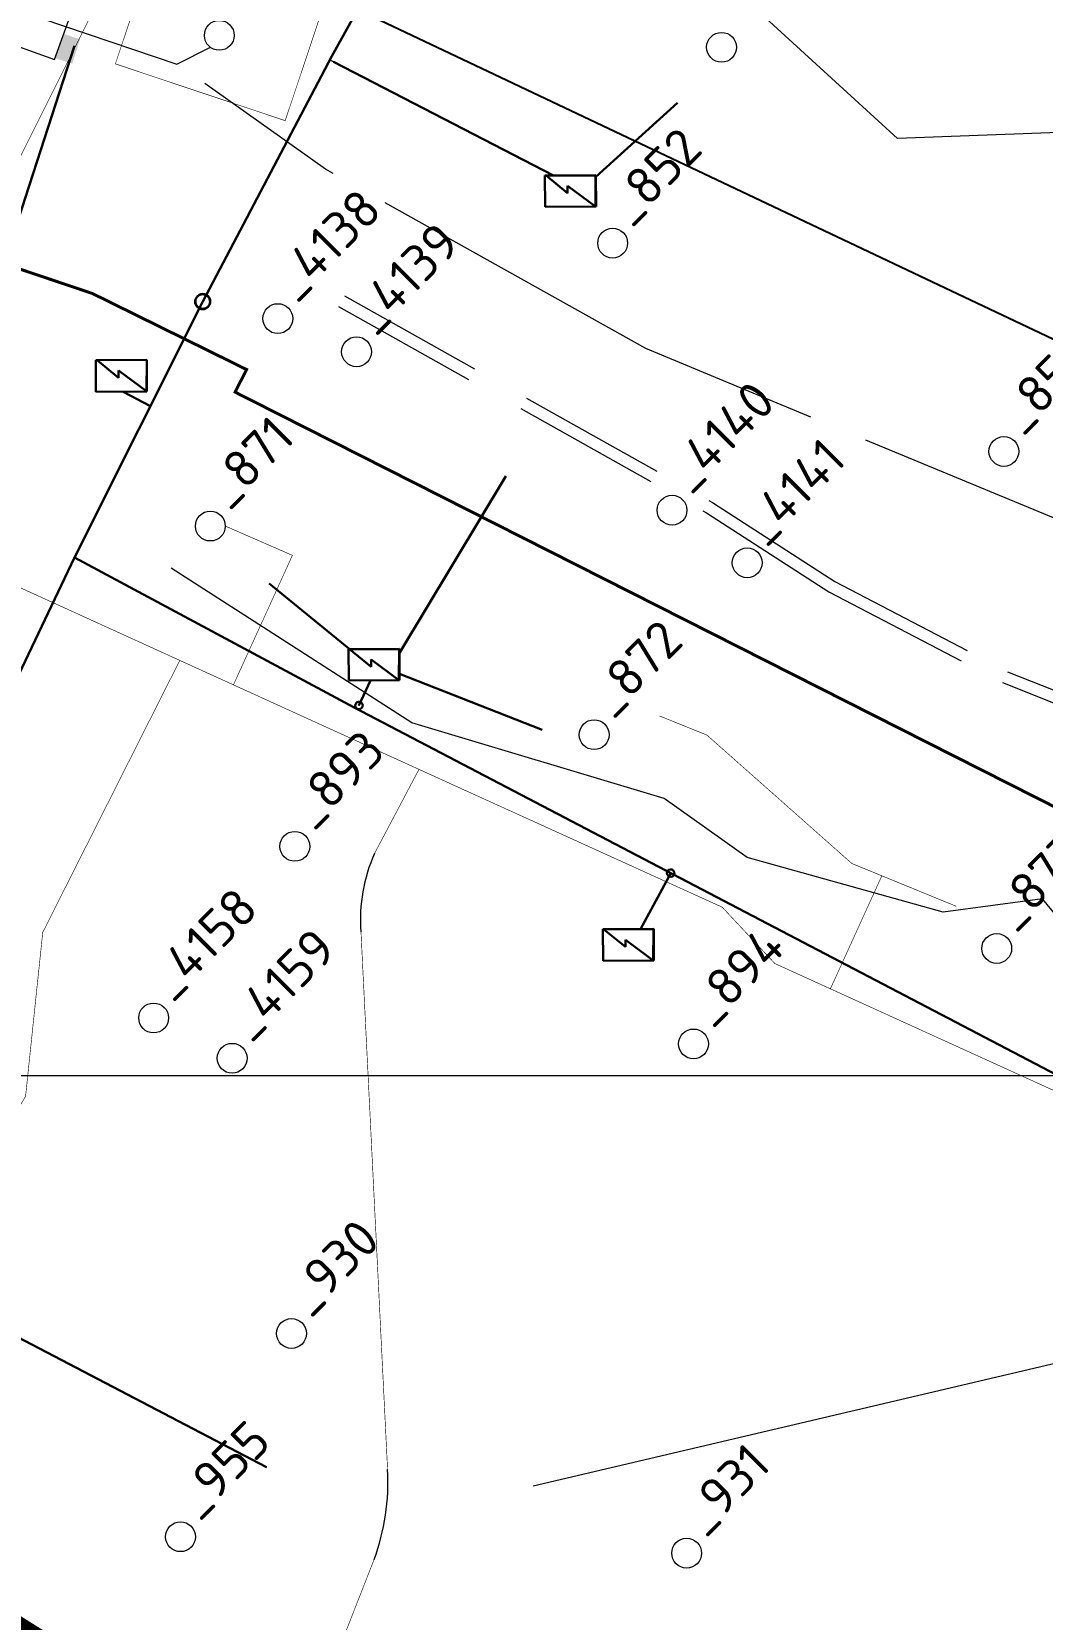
# Model space of a CAD drawing. Header units: millimetres. Extents: x 519 to 9564855, y -810 to 5021775.
# Drawn here: x 9525201 to 9525539, y 5000818 to 5001350 of the extents above; entities that cross this region are included whole.
import ezdxf

# ---------------------------------------------------------------- set-up
doc = ezdxf.new("R2010")
doc.units = ezdxf.units.MM
doc.header["$LTSCALE"] = 2
doc.header["$MEASUREMENT"] = 0
for name, pattern in [('1', [0]), ('92051501$0$GROUND1', [60, 50, -10]), ('92051501$0$GROUND2', [35, 25, -10])]:
    doc.linetypes.add(name, pattern=pattern)
for name, color, linetype in [('Existing roads', 41, 'Continuous'), ('GRID_PULKOVO', 7, 'Continuous'), ('OilColl&Flowlines', 3, 'Continuous'), ('OLD WELLS(dr.bfr2000)', 24, 'Continuous'), ('ROAD_FIELD', 255, '92051501$0$GROUND2'), ('ROAD_GROUND', 9, 'Continuous'), ('Скважины на 2013 год.', 21, '1')]:
    doc.layers.add(name, color=color, linetype=linetype)
for name, color, linetype, lineweight in [('WELLS(drilled after 2000y)', 6, 'Continuous', 40), ('Новый водовод', 5, 'g_122_vpr', 30), ('СНГ_трубопроводы', 244, 'Continuous', 50), ('Электро', 1, 'Continuous', 30), ('Электроснаб', 1, 'Continuous', 18), ('Электроснабжене', 1, 'Continuous', 18)]:
    doc.layers.add(name, color=color, linetype=linetype, lineweight=lineweight)
doc.styles.add('Elect', font='isocpeur.ttf')
doc.styles.add('Line_GUGK', font='')
doc.styles.get('Line_GUGK').set_extended_font_data('Bm431', italic=True)
doc.linetypes.add('g_122_vpr', pattern='A,2,-2,3,-0.6,["Впр",Line_GUGK,S=2,R=0,X=0,Y=-1],-6.4,3,-2,8,-2,8,-2,6', length=45)

msp = doc.modelspace()

# ---------------------------------------------------------------- hatches: boundary and pattern name
at = {"layer": 'Электро', "ltscale": 0.5}
msp.add_hatch(color=256, dxfattribs=at).paths.add_polyline_path([(9525208.47051, 5001340.83322), (9525214.09289, 5001339.00717), (9525216.75502, 5001347.20381), (9525211.13265, 5001349.02987)])
at = {"layer": 'Электроснаб', "linetype": 'ByBlock', "lineweight": 0, "ltscale": 0.5}
msp.add_hatch(color=1, dxfattribs=at).paths.add_polyline_path([(9525208.47051, 5001340.83322), (9525214.09289, 5001339.00717), (9525216.75502, 5001347.20381), (9525211.13265, 5001349.02987)])
at = {"layer": 'Электроснабжене', "linetype": 'ByBlock', "lineweight": 0, "ltscale": 0.5}
msp.add_hatch(color=1, dxfattribs=at).paths.add_polyline_path([(9525208.47051, 5001340.83322), (9525214.09289, 5001339.00717), (9525216.75502, 5001347.20381), (9525211.13265, 5001349.02987)])

# ---------------------------------------------------------------- linework, layer by layer
at = {"layer": 'Existing roads', "linetype": 'ByBlock', "lineweight": 0, "const_width": 6, "flags": 128}
msp.add_lwpolyline([(9525055.21178, 5000904.13582), (9525516.29964, 5000615.17589)], dxfattribs=at)
at = {"layer": 'GRID_PULKOVO', "lineweight": 0}
msp.add_line((9519000, 5001000), (9533000, 5001000), dxfattribs=at)
at = {"layer": 'OilColl&Flowlines', "linetype": '92051501$0$GROUND2', "lineweight": -2, "ltscale": 50}
msp.add_line((9525169.0343, 5001423.92531, 0.92382), (9525568.0041, 5001234.7632, -24.9776), dxfattribs=at)
at = {"layer": 'OilColl&Flowlines', "color": 3, "linetype": 'ByBlock', "lineweight": 0, "ltscale": 5}
for p, q in [((9525102.75181, 5001388.30906), (9525249.14352, 5001338.86925)), ((9525249.14352, 5001338.86925), (9525260.40631, 5001344.49527))]:
    msp.add_line(p, q, dxfattribs=at)
at = {"layer": 'OilColl&Flowlines', "lineweight": 0}
msp.add_lwpolyline([(9525889.39595, 5001127.51579), (9525858.04301, 5001142.44579), (9525740.19884, 5000949.80272), (9525368.56152, 5000862.39631)], dxfattribs=at)
at = {"layer": 'OLD WELLS(dr.bfr2000)', "linetype": 'ByBlock', "lineweight": 0, "ltscale": 5, "const_width": 0.2}
msp.add_lwpolyline([(9525241.26655, 5001376.88602), (9525298.16854, 5001357.85544), (9525285.4815, 5001319.92078), (9525228.5795, 5001338.95135), (9525241.26655, 5001376.88602)], dxfattribs=at)
at = {"layer": 'OLD WELLS(dr.bfr2000)', "lineweight": 0}
for centre in [(9525263.4, 5001348.5), (9525431.7, 5001344.5), (9525395.2, 5001278.9), (9525283, 5001253.6), (9525309.4, 5001242.5), (9525526.3, 5001209.1), (9525415.1, 5001189.4), (9525260.4, 5001184.1), (9525440.3, 5001171.8), (9525389, 5001114.2), (9525288.7, 5001076.8), (9525523.9, 5001042.6), (9525241.4, 5001019.3), (9525422.3, 5001010.6), (9525267.7, 5001005.8), (9525287.6, 5000913.6), (9525250.4, 5000845.5), (9525420, 5000840)]:
    msp.add_circle(centre, 5, dxfattribs=at)
at = {"layer": 'ROAD_FIELD', "linetype": '92051501$0$GROUND1', "lineweight": 0}
for points in [[(9525797.437, 5001176.855), (9525723.119, 5001225.7282), (9525596.3918, 5001286.72991), (9525547.71912, 5001316.09848), (9525490.637, 5001313.955), (9525441.26324, 5001359.03665), (9525316.42078, 5001424.37146)], [(9525696.49238, 5001131.62698), (9525638.63614, 5001163.74889), (9525572.437, 5001174.555), (9525406.29264, 5001243.59477), (9525298.937, 5001303.655), (9525258.58431, 5001332.36305)], [(9526294.637, 5000645.555), (9526241.32291, 5000676.54365), (9526074.59125, 5000752.18536), (9525766.59049, 5000910.62261), (9525721.737, 5000942.855), (9525641.537, 5000988.155), (9525612.66099, 5001000.79967), (9525585.737, 5001011.755), (9525569.31734, 5001022.58524), (9525539.237, 5001059.255), (9525505.90881, 5001054.71553), (9525440.237, 5001073.055), (9525412.437, 5001092.855), (9525327.937, 5001118.155), (9525247.237, 5001169.955)]]:
    msp.add_lwpolyline(points, dxfattribs=at)
at = {"layer": 'ROAD_GROUND', "linetype": '92051501$0$GROUND2', "lineweight": 0}
for points in [[(9525303.34732, 5001257.69501), (9525426.637, 5001188.555), (9525467.637, 5001162.055), (9525525.837, 5001131.655), (9525576.237, 5001111.555), (9525593.437, 5001099.255), (9525613.137, 5001085.855), (9525639.337, 5001071.755), (9525758.137, 5001004.355), (9525787.83929, 5000991.23603), (9525806.537, 5000982.455), (9525839.737, 5000967.955), (9526102.537, 5000832.555)], [(9525305.30384, 5001261.18386), (9525428.70294, 5001191.98248), (9525469.65292, 5001165.51481), (9525527.50817, 5001135.29489), (9525578.16924, 5001115.09077), (9525595.72553, 5001102.53598), (9525615.21522, 5001089.27904), (9525641.27195, 5001075.25614), (9525759.93647, 5001007.933), (9525789.49774, 5000994.87631), (9525808.18796, 5000986.09881), (9525841.45525, 5000971.56942), (9526104.36902, 5000836.1108)]]:
    msp.add_lwpolyline(points, dxfattribs=at)
at = {"layer": 'WELLS(drilled after 2000y)', "color": 6, "linetype": 'ByBlock', "lineweight": 0, "ltscale": 5, "const_width": 0.2}
msp.add_lwpolyline([(9525000, 5000985.08316), (9525129.97404, 5001193.83582), (9525129.97404, 5001193.83582), (9525340.44892, 5001097.97144), (9525431.91157, 5001056.42043), (9525449.5737, 5001037.52868), (9525675.67765, 5000934.6278), (9525677.27178, 5000933.90294), (9525744.09051, 5000863.14664), (9526124.34331, 5000689.43657), (9526177.94203, 5000632.05907), (9526370.8544, 5000530.5347)], dxfattribs=at)
at = {"layer": 'WELLS(drilled after 2000y)', "color": 6, "linetype": 'ByBlock', "lineweight": 0, "ltscale": 50, "const_width": 0.2}
for points in [[(9525265.4, 5001184.1), (9525287.90146, 5001174.29634), (9525268.13875, 5001130.90635)], [(9525144.93458, 5000900.46316), (9525198.49058, 5000993.09134), (9525204.24745, 5001048.00357), (9525250.16334, 5001139.09355)], [(9525410.89868, 5001120.49115), (9525426.78389, 5001114.08383), (9525475.35024, 5001071.05363), (9525510.36614, 5001056.69938)], [(9525315.42062, 5001074.42125), (9525330.31027, 5001102.58927)], [(9525485.40242, 5001066.93289), (9525468.16899, 5001029.06589)], [(9525319.78716, 5000868.01315), (9525310.70878, 5001051.56686)], [(9525280.7, 5000749.7), (9525315.26818, 5000837.87213)]]:
    msp.add_lwpolyline(points, dxfattribs=at)
at = {"layer": 'WELLS(drilled after 2000y)', "color": 6, "linetype": 'ByBlock', "lineweight": 0, "ltscale": 50}
for centre, radius, start, end in [((9525363.93712, 5001052.50582), 53.23662, 155.6907914, 184.6523554), ((9525244.79423, 5000863.84741), 75.10854, 339.7671286, 3.1794223)]:
    msp.add_arc(centre, radius, start, end, dxfattribs=at)
at = {"layer": 'Новый водовод', "color": 5, "lineweight": 0, "const_width": 1}
msp.add_lwpolyline([(9524668.31995, 5001438.22292), (9524723.14309, 5001421.77927), (9524738.96758, 5001424.3608), (9525220.87228, 5001262.01961), (9525272.52957, 5001236.55081), (9525268.71005, 5001228.97134), (9525764.67358, 5000977.96715), (9525780.29327, 5000980.06274), (9526277.47282, 5000721.95614)], dxfattribs=at)
at = {"layer": 'Скважины на 2013 год.', "color": 0, "linetype": 'ByBlock', "lineweight": 0}
msp.add_lwpolyline([(9525132.89631, 5001367.54369), (9525208.15509, 5001340.41223), (9525228.50369, 5001396.85631), (9525153.24491, 5001423.98777)], close=True, dxfattribs=at)
at = {"layer": 'СНГ_трубопроводы', "color": 3, "linetype": 'ByBlock', "lineweight": 0, "ltscale": 5, "const_width": 0.2}
msp.add_lwpolyline([(9525447.66885, 5001809.29302), (9525046.95147, 5001008.63219), (9524982.13208, 5000985.28045), (9524803.55085, 5000460.65023)], dxfattribs=at)
at = {"layer": 'Электро', "ltscale": 0.5}
for p, q in [((9525322.93494, 5001380.87044, 0), (9525301.11007, 5001341.53457, 0)), ((9525186.826, 5001258.56581, 0), (9525214.89424, 5001344.95098, 0)), ((9525301.11007, 5001341.53457, 0), (9525257.87482, 5001259.38806, 0)), ((9525301.71468, 5001339.64302, 0), (9525375.43014, 5001301.51337, 0)), ((9525257.87482, 5001259.38806, 0), (9525214.86677, 5001173.51837, 0)), ((9525214.86677, 5001173.51837, 0), (9525113.3422, 5000961.58187, 0)), ((9525214.86677, 5001173.51837, 0), (9525308.60155, 5001123.286, 0)), ((9525308.60155, 5001123.286, 0), (9525577.01648, 5000982.96469, 0))]:
    msp.add_line(p, q, dxfattribs=at)
at = {"layer": 'Электро'}
for p, q in [((9525416.89888, 5001325.92137, 0), (9525389.58449, 5001301.05993, 0)), ((9525372.53216, 5001301.59349, 0), (9525389.58059, 5001301.69782, 0)), ((9525372.59686, 5001291.02113, 0), (9525372.53216, 5001301.59349, 0)), ((9525389.48333, 5001301.59937, 0), (9525372.88774, 5001301.49781, 0)), ((9525372.88774, 5001301.49781, 0), (9525380.09951, 5001295.67057, 0)), ((9525389.40964, 5001291.15691, 0), (9525389.48333, 5001301.59937, 0)), ((9525389.58059, 5001301.69782, 0), (9525389.64529, 5001291.12547, 0)), ((9525380.09951, 5001295.67057, 0), (9525380.08498, 5001298.04581, 0)), ((9525380.08498, 5001298.04581, 0), (9525389.40964, 5001291.15691, 0)), ((9525389.64529, 5001291.12547, 0), (9525372.59686, 5001291.02113, 0)), ((9525222.01657, 5001239.63588, 0), (9525239.065, 5001239.74021, 0)), ((9525222.08127, 5001229.06353, 0), (9525222.01657, 5001239.63588, 0)), ((9525239.065, 5001239.74021, 0), (9525222.4694, 5001239.63865, 0)), ((9525222.4694, 5001239.63865, 0), (9525229.68118, 5001233.81142, 0)), ((9525229.68118, 5001233.81142, 0), (9525229.66664, 5001236.18665, 0)), ((9525229.66664, 5001236.18665, 0), (9525238.99131, 5001229.29775, 0)), ((9525238.99131, 5001229.29775, 0), (9525239.065, 5001239.74021, 0)), ((9525239.065, 5001239.74021, 0), (9525239.1297, 5001229.16786, 0)), ((9525239.1297, 5001229.16786, 0), (9525222.08127, 5001229.06353, 0)), ((9525240.29833, 5001224.29532, 0), (9525231.15919, 5001229.11908, 0)), ((9525359.45757, 5001200.78398, 0), (9525323.6626, 5001141.3941, 0)), ((9525280.11118, 5001164.8618, 0), (9525308.03312, 5001142.03081, 0)), ((9525306.72208, 5001142.89852, 0), (9525323.77051, 5001143.00286, 0)), ((9525306.78678, 5001132.32617, 0), (9525306.72208, 5001142.89852, 0)), ((9525323.67326, 5001142.90441, 0), (9525307.07766, 5001142.80284, 0)), ((9525307.07766, 5001142.80284, 0), (9525314.28944, 5001136.97561, 0)), ((9525323.59957, 5001132.46194, 0), (9525323.67326, 5001142.90441, 0)), ((9525323.77051, 5001143.00286, 0), (9525323.83521, 5001132.4305, 0)), ((9525314.28944, 5001136.97561, 0), (9525314.2749, 5001139.35084, 0)), ((9525314.2749, 5001139.35084, 0), (9525323.59957, 5001132.46194, 0)), ((9525323.83521, 5001132.4305, 0), (9525306.78678, 5001132.32617, 0)), ((9525310.20163, 5001123.99429, 0), (9525314.10783, 5001132.37097, 0)), ((9525371.59717, 5001115.82477, 0), (9525323.82175, 5001134.62998, 0))]:
    msp.add_line(p, q, dxfattribs=at)
at = {"layer": 'Электро', "ltscale": 0.005}
for p, q in [((9525414.64645, 5001067.84811, 0), (9525404.50667, 5001049.023, 0)), ((9525391.93786, 5001049.04393, 0), (9525408.9863, 5001049.14827, 0)), ((9525392.00257, 5001038.47158, 0), (9525391.93786, 5001049.04393, 0)), ((9525408.88904, 5001049.04982, 0), (9525392.29344, 5001048.94825, 0)), ((9525392.29344, 5001048.94825, 0), (9525399.50522, 5001043.12102, 0)), ((9525399.50522, 5001043.12102, 0), (9525399.49069, 5001045.49625, 0)), ((9525399.49069, 5001045.49625, 0), (9525408.81535, 5001038.60736, 0)), ((9525408.81535, 5001038.60736, 0), (9525408.88904, 5001049.04982, 0)), ((9525408.9863, 5001049.14827, 0), (9525409.051, 5001038.57592, 0)), ((9525409.051, 5001038.57592, 0), (9525392.00257, 5001038.47158, 0)), ((9525129.4943, 5000947.08874, 0), (9525279.21327, 5000868.78279, 0))]:
    msp.add_line(p, q, dxfattribs=at)
at = {"layer": 'Электро'}
for centre, start, end in [((9525257.82089, 5001259.24848, 0), 359.9999999, 179.9999999), ((9525257.82089, 5001259.24848, 0), 179.9999999, 359.9999999), ((9525257.87482, 5001259.38806, 0), 359.9979077, 179.9979077), ((9525257.87482, 5001259.38806, 0), 179.9979077, 359.9979077)]:
    msp.add_arc(centre, 2.5, start, end, dxfattribs=at)
at = {"layer": 'Электро', "ltscale": 25}
for centre, start, end in [((9525310.20163, 5001123.99429, 0), 162, 342), ((9525310.20163, 5001123.99429, 0), 342, 162), ((9525414.64645, 5001067.84811, 0), 162, 342), ((9525414.64645, 5001067.84811, 0), 342, 162)]:
    msp.add_arc(centre, 1.25, start, end, dxfattribs=at)
at = {"layer": 'Электроснаб', "color": 1, "linetype": 'ByBlock', "lineweight": 0, "ltscale": 0.5}
for p, q in [((9525322.93494, 5001380.87044, 0), (9525301.11007, 5001341.53457, 0)), ((9525186.826, 5001258.56581, 0), (9525214.89424, 5001344.95098, 0)), ((9525301.11007, 5001341.53457, 0), (9525257.87482, 5001259.38806, 0)), ((9525301.71468, 5001339.64302, 0), (9525375.43014, 5001301.51337, 0)), ((9525257.87482, 5001259.38806, 0), (9525214.86677, 5001173.51837, 0)), ((9525214.86677, 5001173.51837, 0), (9525113.3422, 5000961.58187, 0)), ((9525214.86677, 5001173.51837, 0), (9525308.60155, 5001123.286, 0)), ((9525308.60155, 5001123.286, 0), (9525577.01648, 5000982.96469, 0))]:
    msp.add_line(p, q, dxfattribs=at)
at = {"layer": 'Электроснаб', "color": 1, "linetype": 'ByBlock', "lineweight": 0}
for p, q in [((9525416.89888, 5001325.92137, 0), (9525389.58449, 5001301.05993, 0)), ((9525372.53216, 5001301.59349, 0), (9525389.58059, 5001301.69782, 0)), ((9525372.59686, 5001291.02113, 0), (9525372.53216, 5001301.59349, 0)), ((9525389.48333, 5001301.59937, 0), (9525372.88774, 5001301.49781, 0)), ((9525372.88774, 5001301.49781, 0), (9525380.09951, 5001295.67057, 0)), ((9525389.40964, 5001291.15691, 0), (9525389.48333, 5001301.59937, 0)), ((9525389.58059, 5001301.69782, 0), (9525389.64529, 5001291.12547, 0)), ((9525380.09951, 5001295.67057, 0), (9525380.08498, 5001298.04581, 0)), ((9525380.08498, 5001298.04581, 0), (9525389.40964, 5001291.15691, 0)), ((9525389.64529, 5001291.12547, 0), (9525372.59686, 5001291.02113, 0)), ((9525222.01657, 5001239.63588, 0), (9525239.065, 5001239.74021, 0)), ((9525222.08127, 5001229.06353, 0), (9525222.01657, 5001239.63588, 0)), ((9525239.065, 5001239.74021, 0), (9525222.4694, 5001239.63865, 0)), ((9525222.4694, 5001239.63865, 0), (9525229.68118, 5001233.81142, 0)), ((9525229.68118, 5001233.81142, 0), (9525229.66664, 5001236.18665, 0)), ((9525229.66664, 5001236.18665, 0), (9525238.99131, 5001229.29775, 0)), ((9525238.99131, 5001229.29775, 0), (9525239.065, 5001239.74021, 0)), ((9525239.065, 5001239.74021, 0), (9525239.1297, 5001229.16786, 0)), ((9525239.1297, 5001229.16786, 0), (9525222.08127, 5001229.06353, 0)), ((9525240.29833, 5001224.29532, 0), (9525231.15919, 5001229.11908, 0)), ((9525359.45757, 5001200.78398, 0), (9525323.6626, 5001141.3941, 0)), ((9525280.11118, 5001164.8618, 0), (9525308.03312, 5001142.03081, 0)), ((9525306.72208, 5001142.89852, 0), (9525323.77051, 5001143.00286, 0)), ((9525306.78678, 5001132.32617, 0), (9525306.72208, 5001142.89852, 0)), ((9525323.67326, 5001142.90441, 0), (9525307.07766, 5001142.80284, 0)), ((9525307.07766, 5001142.80284, 0), (9525314.28944, 5001136.97561, 0)), ((9525323.59957, 5001132.46194, 0), (9525323.67326, 5001142.90441, 0)), ((9525323.77051, 5001143.00286, 0), (9525323.83521, 5001132.4305, 0)), ((9525314.28944, 5001136.97561, 0), (9525314.2749, 5001139.35084, 0)), ((9525314.2749, 5001139.35084, 0), (9525323.59957, 5001132.46194, 0)), ((9525323.83521, 5001132.4305, 0), (9525306.78678, 5001132.32617, 0)), ((9525310.20163, 5001123.99429, 0), (9525314.10783, 5001132.37097, 0)), ((9525371.59717, 5001115.82477, 0), (9525323.82175, 5001134.62998, 0))]:
    msp.add_line(p, q, dxfattribs=at)
at = {"layer": 'Электроснаб', "color": 1, "linetype": 'ByBlock', "lineweight": 0, "ltscale": 0.005}
for p, q in [((9525414.64645, 5001067.84811, 0), (9525404.50667, 5001049.023, 0)), ((9525391.93786, 5001049.04393, 0), (9525408.9863, 5001049.14827, 0)), ((9525392.00257, 5001038.47158, 0), (9525391.93786, 5001049.04393, 0)), ((9525408.88904, 5001049.04982, 0), (9525392.29344, 5001048.94825, 0)), ((9525392.29344, 5001048.94825, 0), (9525399.50522, 5001043.12102, 0)), ((9525399.50522, 5001043.12102, 0), (9525399.49069, 5001045.49625, 0)), ((9525399.49069, 5001045.49625, 0), (9525408.81535, 5001038.60736, 0)), ((9525408.81535, 5001038.60736, 0), (9525408.88904, 5001049.04982, 0)), ((9525408.9863, 5001049.14827, 0), (9525409.051, 5001038.57592, 0)), ((9525409.051, 5001038.57592, 0), (9525392.00257, 5001038.47158, 0)), ((9525129.4943, 5000947.08874, 0), (9525279.21327, 5000868.78279, 0))]:
    msp.add_line(p, q, dxfattribs=at)
at = {"layer": 'Электроснаб', "color": 1, "linetype": 'ByBlock', "lineweight": 0}
for centre, start, end in [((9525257.82089, 5001259.24848, 0), 359.9999999, 179.9999999), ((9525257.82089, 5001259.24848, 0), 179.9999999, 359.9999999), ((9525257.87482, 5001259.38806, 0), 359.9979077, 179.9979077), ((9525257.87482, 5001259.38806, 0), 179.9979077, 359.9979077)]:
    msp.add_arc(centre, 2.5, start, end, dxfattribs=at)
at = {"layer": 'Электроснаб', "color": 1, "linetype": 'ByBlock', "lineweight": 0, "ltscale": 25}
for centre, start, end in [((9525310.20163, 5001123.99429, 0), 162, 342), ((9525310.20163, 5001123.99429, 0), 342, 162), ((9525414.64645, 5001067.84811, 0), 162, 342), ((9525414.64645, 5001067.84811, 0), 342, 162)]:
    msp.add_arc(centre, 1.25, start, end, dxfattribs=at)
at = {"layer": 'Электроснабжене', "color": 1, "linetype": 'ByBlock', "lineweight": 0, "ltscale": 0.5}
for p, q in [((9525322.93494, 5001380.87044, 0), (9525301.11007, 5001341.53457, 0)), ((9525186.826, 5001258.56581, 0), (9525214.89424, 5001344.95098, 0)), ((9525301.11007, 5001341.53457, 0), (9525257.87482, 5001259.38806, 0)), ((9525300.46163, 5001340.30253, 0), (9525375.43014, 5001301.51337, 0)), ((9525257.87482, 5001259.38806, 0), (9525214.86677, 5001173.51837, 0)), ((9525214.86677, 5001173.51837, 0), (9525113.3422, 5000961.58187, 0)), ((9525214.86677, 5001173.51837, 0), (9525308.60155, 5001123.286, 0)), ((9525308.60155, 5001123.286, 0), (9525577.01648, 5000982.96469, 0))]:
    msp.add_line(p, q, dxfattribs=at)
at = {"layer": 'Электроснабжене', "color": 1, "linetype": 'ByBlock', "lineweight": 0}
for p, q in [((9525416.89888, 5001325.92137, 0), (9525389.58449, 5001301.05993, 0)), ((9525372.53216, 5001301.59349, 0), (9525389.58059, 5001301.69782, 0)), ((9525372.59686, 5001291.02113, 0), (9525372.53216, 5001301.59349, 0)), ((9525389.48333, 5001301.59937, 0), (9525372.88774, 5001301.49781, 0)), ((9525372.88774, 5001301.49781, 0), (9525380.09951, 5001295.67057, 0)), ((9525389.40964, 5001291.15691, 0), (9525389.48333, 5001301.59937, 0)), ((9525389.58059, 5001301.69782, 0), (9525389.64529, 5001291.12547, 0)), ((9525380.09951, 5001295.67057, 0), (9525380.08498, 5001298.04581, 0)), ((9525380.08498, 5001298.04581, 0), (9525389.40964, 5001291.15691, 0)), ((9525389.64529, 5001291.12547, 0), (9525372.59686, 5001291.02113, 0)), ((9525222.01657, 5001239.63588, 0), (9525239.065, 5001239.74021, 0)), ((9525222.08127, 5001229.06353, 0), (9525222.01657, 5001239.63588, 0)), ((9525239.065, 5001239.74021, 0), (9525222.4694, 5001239.63865, 0)), ((9525222.4694, 5001239.63865, 0), (9525229.68118, 5001233.81142, 0)), ((9525229.68118, 5001233.81142, 0), (9525229.66664, 5001236.18665, 0)), ((9525229.66664, 5001236.18665, 0), (9525238.99131, 5001229.29775, 0)), ((9525238.99131, 5001229.29775, 0), (9525239.065, 5001239.74021, 0)), ((9525239.065, 5001239.74021, 0), (9525239.1297, 5001229.16786, 0)), ((9525239.1297, 5001229.16786, 0), (9525222.08127, 5001229.06353, 0)), ((9525240.29833, 5001224.29532, 0), (9525231.15919, 5001229.11908, 0)), ((9525359.45757, 5001200.78398, 0), (9525323.6626, 5001141.3941, 0)), ((9525280.11118, 5001164.8618, 0), (9525308.03312, 5001142.03081, 0)), ((9525306.72208, 5001142.89852, 0), (9525323.77051, 5001143.00286, 0)), ((9525306.78678, 5001132.32617, 0), (9525306.72208, 5001142.89852, 0)), ((9525323.67326, 5001142.90441, 0), (9525307.07766, 5001142.80284, 0)), ((9525307.07766, 5001142.80284, 0), (9525314.28944, 5001136.97561, 0)), ((9525323.59957, 5001132.46194, 0), (9525323.67326, 5001142.90441, 0)), ((9525323.77051, 5001143.00286, 0), (9525323.83521, 5001132.4305, 0)), ((9525314.28944, 5001136.97561, 0), (9525314.2749, 5001139.35084, 0)), ((9525314.2749, 5001139.35084, 0), (9525323.59957, 5001132.46194, 0)), ((9525323.83521, 5001132.4305, 0), (9525306.78678, 5001132.32617, 0)), ((9525310.20163, 5001123.99429, 0), (9525314.10783, 5001132.37097, 0)), ((9525371.59717, 5001115.82477, 0), (9525323.82175, 5001134.62998, 0))]:
    msp.add_line(p, q, dxfattribs=at)
at = {"layer": 'Электроснабжене', "color": 1, "linetype": 'ByBlock', "lineweight": 0, "ltscale": 0.005}
for p, q in [((9525414.64645, 5001067.84811, 0), (9525404.50667, 5001049.023, 0)), ((9525391.93786, 5001049.04393, 0), (9525408.9863, 5001049.14827, 0)), ((9525392.00257, 5001038.47158, 0), (9525391.93786, 5001049.04393, 0)), ((9525408.88904, 5001049.04982, 0), (9525392.29344, 5001048.94825, 0)), ((9525392.29344, 5001048.94825, 0), (9525399.50522, 5001043.12102, 0)), ((9525399.50522, 5001043.12102, 0), (9525399.49069, 5001045.49625, 0)), ((9525399.49069, 5001045.49625, 0), (9525408.81535, 5001038.60736, 0)), ((9525408.81535, 5001038.60736, 0), (9525408.88904, 5001049.04982, 0)), ((9525408.9863, 5001049.14827, 0), (9525409.051, 5001038.57592, 0)), ((9525409.051, 5001038.57592, 0), (9525392.00257, 5001038.47158, 0)), ((9525129.4943, 5000947.08874, 0), (9525279.21327, 5000868.78279, 0))]:
    msp.add_line(p, q, dxfattribs=at)
at = {"layer": 'Электроснабжене', "color": 1, "linetype": 'ByBlock', "lineweight": 0}
for centre, start, end in [((9525257.82089, 5001259.24848, 0), 359.9999999, 179.9999999), ((9525257.82089, 5001259.24848, 0), 179.9999999, 359.9999999), ((9525257.87482, 5001259.38806, 0), 359.9979077, 179.9979077), ((9525257.87482, 5001259.38806, 0), 179.9979077, 359.9979077)]:
    msp.add_arc(centre, 2.5, start, end, dxfattribs=at)
at = {"layer": 'Электроснабжене', "color": 1, "linetype": 'ByBlock', "lineweight": 0, "ltscale": 25}
for centre, start, end in [((9525310.20163, 5001123.99429, 0), 162, 342), ((9525310.20163, 5001123.99429, 0), 342, 162), ((9525414.64645, 5001067.84811, 0), 162, 342), ((9525414.64645, 5001067.84811, 0), 342, 162)]:
    msp.add_arc(centre, 1.25, start, end, dxfattribs=at)

# ---------------------------------------------------------------- texts
at = {"layer": 'OLD WELLS(dr.bfr2000)', "lineweight": 0, "style": 'Elect'}
for s, p in [(' _852', (9525395.2, 5001278.9)), (' _4138', (9525283, 5001253.6)), (' _4139', (9525309.4, 5001242.5)), (' _853', (9525526.3, 5001209.1)), (' _4140', (9525415.1, 5001189.4)), (' _871', (9525260.4, 5001184.1)), (' _4141', (9525440.3, 5001171.8)), (' _872', (9525389, 5001114.2)), (' _893', (9525288.7, 5001076.8)), (' _873', (9525523.9, 5001042.6)), (' _4158', (9525241.4, 5001019.3)), (' _4159', (9525267.7, 5001005.8)), (' _894', (9525422.3, 5001010.6)), (' _930', (9525287.6, 5000913.6)), (' _955', (9525250.4, 5000845.5)), (' _931', (9525420, 5000840))]:
    msp.add_text(s, height=12.5, rotation=44.9999999, dxfattribs=at).set_placement(p)

doc.saveas('drawing.dxf')
